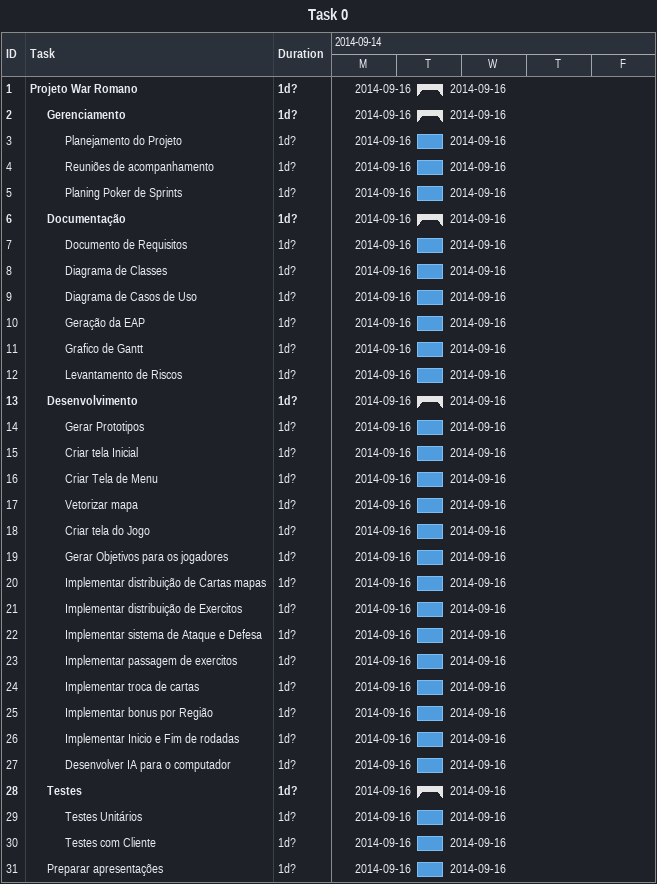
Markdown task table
Task 0

| ID | Level | Task | Duration | Start | Finish |
|---|---|---|---|---|---|
| 1 | 1 | **Projeto War Romano** | 1d? | 2014-09-16 | 2014-09-16 |
| 2 | 2 | **Gerenciamento** | 1d? | 2014-09-16 | 2014-09-16 |
| 3 | 3 | Planejamento do Projeto | 1d? | 2014-09-16 | 2014-09-16 |
| 4 | 3 | Reuniões de acompanhamento | 1d? | 2014-09-16 | 2014-09-16 |
| 5 | 3 | Planing Poker de Sprints | 1d? | 2014-09-16 | 2014-09-16 |
| 6 | 2 | **Documentação** | 1d? | 2014-09-16 | 2014-09-16 |
| 7 | 3 | Documento de Requisitos | 1d? | 2014-09-16 | 2014-09-16 |
| 8 | 3 | Diagrama de Classes | 1d? | 2014-09-16 | 2014-09-16 |
| 9 | 3 | Diagrama de Casos de Uso | 1d? | 2014-09-16 | 2014-09-16 |
| 10 | 3 | Geração da EAP | 1d? | 2014-09-16 | 2014-09-16 |
| 11 | 3 | Grafico de Gantt | 1d? | 2014-09-16 | 2014-09-16 |
| 12 | 3 | Levantamento de Riscos | 1d? | 2014-09-16 | 2014-09-16 |
| 13 | 2 | **Desenvolvimento** | 1d? | 2014-09-16 | 2014-09-16 |
| 14 | 3 | Gerar Prototipos | 1d? | 2014-09-16 | 2014-09-16 |
| 15 | 3 | Criar tela Inicial | 1d? | 2014-09-16 | 2014-09-16 |
| 16 | 3 | Criar Tela de Menu | 1d? | 2014-09-16 | 2014-09-16 |
| 17 | 3 | Vetorizar mapa | 1d? | 2014-09-16 | 2014-09-16 |
| 18 | 3 | Criar tela do Jogo | 1d? | 2014-09-16 | 2014-09-16 |
| 19 | 3 | Gerar Objetivos para os jogadores | 1d? | 2014-09-16 | 2014-09-16 |
| 20 | 3 | Implementar distribuição de Cartas mapas | 1d? | 2014-09-16 | 2014-09-16 |
| 21 | 3 | Implementar distribuição de Exercitos | 1d? | 2014-09-16 | 2014-09-16 |
| 22 | 3 | Implementar sistema de Ataque e Defesa | 1d? | 2014-09-16 | 2014-09-16 |
| 23 | 3 | Implementar passagem de exercitos | 1d? | 2014-09-16 | 2014-09-16 |
| 24 | 3 | Implementar troca de cartas | 1d? | 2014-09-16 | 2014-09-16 |
| 25 | 3 | Implementar bonus por Região | 1d? | 2014-09-16 | 2014-09-16 |
| 26 | 3 | Implementar Inicio e Fim de rodadas | 1d? | 2014-09-16 | 2014-09-16 |
| 27 | 3 | Desenvolver IA para o computador | 1d? | 2014-09-16 | 2014-09-16 |
| 28 | 2 | **Testes** | 1d? | 2014-09-16 | 2014-09-16 |
| 29 | 3 | Testes Unitários | 1d? | 2014-09-16 | 2014-09-16 |
| 30 | 3 | Testes com Cliente | 1d? | 2014-09-16 | 2014-09-16 |
| 31 | 2 | Preparar apresentações | 1d? | 2014-09-16 | 2014-09-16 |
